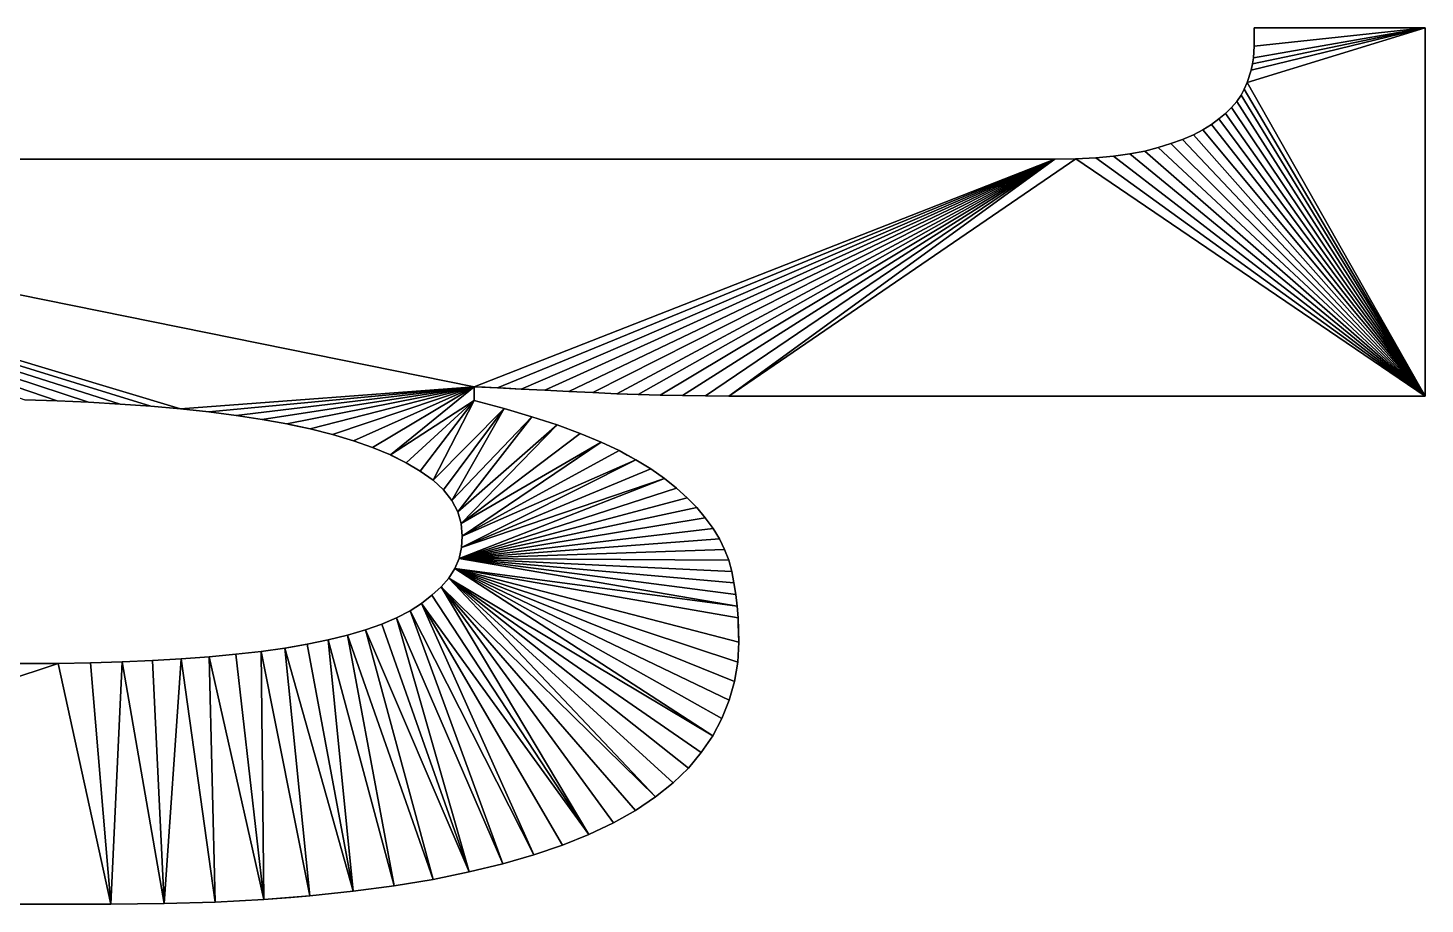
# Model space of a CAD drawing. Header units: inches. Extents: x 62 to 1153, y 3 to 780.
# Drawn here: x 408.739 to 412.99, y 222.692 to 225.358 of the extents above; entities that cross this region are included whole.
import ezdxf

# ---------------------------------------------------------------- set-up
doc = ezdxf.new("R2010")
doc.units = ezdxf.units.IN
doc.header["$MEASUREMENT"] = 0
doc.layers.add('ConstLine', color=6, linetype='Continuous')

msp = doc.modelspace()

# ---------------------------------------------------------------- linework, layer by layer
at = {"layer": 'ConstLine'}
for points in [[(412.9899, 224.2376, 5), (412.9899, 225.3576, 5), (412.4489, 225.1916, 5)], [(412.4609, 225.2296, 5), (412.4489, 225.1916, 5), (412.9899, 225.3576, 5)], [(412.4649, 225.2486, 5), (412.4609, 225.2296, 5), (412.9899, 225.3576, 5)], [(412.4649, 225.2486, 5), (412.9899, 225.3576, 5), (412.4679, 225.2666, 5)], [(412.4699, 225.3026, 5), (412.4679, 225.2666, 5), (412.9899, 225.3576, 5)], [(412.9899, 225.3576, 5), (412.4699, 225.3576, 5), (412.4699, 225.3026, 5)], [(412.9899, 225.3576, 4), (412.4699, 225.3576, 4), (412.9899, 225.3576, 5)], [(412.4699, 225.3576, 4), (412.4699, 225.3576, 5), (412.9899, 225.3576, 5)], [(412.4699, 225.3576, 4), (412.4699, 225.3026, 4), (412.4699, 225.3026, 5)], [(412.4699, 225.3576, 4), (412.4699, 225.3026, 5), (412.4699, 225.3576, 5)], [(412.9899, 225.3576, 4), (412.9899, 225.3576, 5), (412.9899, 224.2376, 5)], [(412.9899, 225.3576, 4), (412.9899, 224.2376, 5), (412.9899, 224.2376, 4)], [(412.4699, 225.3026, 4), (412.4679, 225.2666, 4), (412.4679, 225.2666, 5)], [(412.4699, 225.3026, 4), (412.4679, 225.2666, 5), (412.4699, 225.3026, 5)], [(412.4649, 225.2486, 4), (412.4609, 225.2296, 4), (412.4609, 225.2296, 5)], [(412.4649, 225.2486, 4), (412.4609, 225.2296, 5), (412.4649, 225.2486, 5)], [(412.4679, 225.2666, 4), (412.4649, 225.2486, 4), (412.4649, 225.2486, 5)], [(412.4679, 225.2666, 4), (412.4649, 225.2486, 5), (412.4679, 225.2666, 5)], [(412.4489, 225.1916, 5), (412.4399, 225.1716, 5), (412.9899, 224.2376, 5)], [(412.4489, 225.1916, 4), (412.4399, 225.1716, 4), (412.4399, 225.1716, 5)], [(412.4489, 225.1916, 4), (412.4399, 225.1716, 5), (412.4489, 225.1916, 5)], [(412.4609, 225.2296, 4), (412.4489, 225.1916, 4), (412.4489, 225.1916, 5)], [(412.4609, 225.2296, 4), (412.4489, 225.1916, 5), (412.4609, 225.2296, 5)], [(412.4299, 225.1526, 5), (412.4169, 225.1336, 5), (412.9899, 224.2376, 5)], [(412.4299, 225.1526, 4), (412.4169, 225.1336, 4), (412.4169, 225.1336, 5)], [(412.4299, 225.1526, 4), (412.4169, 225.1336, 5), (412.4299, 225.1526, 5)], [(412.4299, 225.1526, 5), (412.9899, 224.2376, 5), (412.4399, 225.1716, 5)], [(412.4399, 225.1716, 4), (412.4299, 225.1526, 4), (412.4299, 225.1526, 5)], [(412.4399, 225.1716, 4), (412.4299, 225.1526, 5), (412.4399, 225.1716, 5)], [(412.3829, 225.0976, 5), (412.9899, 224.2376, 5), (412.4009, 225.1156, 5)], [(412.4009, 225.1156, 4), (412.3829, 225.0976, 4), (412.3829, 225.0976, 5)], [(412.4009, 225.1156, 4), (412.3829, 225.0976, 5), (412.4009, 225.1156, 5)], [(412.4009, 225.1156, 5), (412.9899, 224.2376, 5), (412.4169, 225.1336, 5)], [(412.4169, 225.1336, 4), (412.4009, 225.1156, 4), (412.4009, 225.1156, 5)], [(412.4169, 225.1336, 4), (412.4009, 225.1156, 5), (412.4169, 225.1336, 5)], [(412.3399, 225.0636, 5), (412.9899, 224.2376, 5), (412.3629, 225.0806, 5)], [(412.3629, 225.0806, 4), (412.3399, 225.0636, 4), (412.3399, 225.0636, 5)], [(412.3629, 225.0806, 4), (412.3399, 225.0636, 5), (412.3629, 225.0806, 5)], [(412.3829, 225.0976, 5), (412.3629, 225.0806, 5), (412.9899, 224.2376, 5)], [(412.3829, 225.0976, 4), (412.3629, 225.0806, 4), (412.3629, 225.0806, 5)], [(412.3829, 225.0976, 4), (412.3629, 225.0806, 5), (412.3829, 225.0976, 5)], [(412.2849, 225.0326, 5), (412.2519, 225.0186, 5), (412.9899, 224.2376, 5)], [(412.2849, 225.0326, 4), (412.2519, 225.0186, 4), (412.2519, 225.0186, 5)], [(412.2849, 225.0326, 4), (412.2519, 225.0186, 5), (412.2849, 225.0326, 5)], [(412.3139, 225.0476, 5), (412.2849, 225.0326, 5), (412.9899, 224.2376, 5)], [(412.3139, 225.0476, 4), (412.2849, 225.0326, 4), (412.2849, 225.0326, 5)], [(412.3139, 225.0476, 4), (412.2849, 225.0326, 5), (412.3139, 225.0476, 5)], [(412.3139, 225.0476, 5), (412.9899, 224.2376, 5), (412.3399, 225.0636, 5)], [(412.3399, 225.0636, 4), (412.3139, 225.0476, 4), (412.3139, 225.0476, 5)], [(412.3399, 225.0636, 4), (412.3139, 225.0476, 5), (412.3399, 225.0636, 5)], [(412.1369, 224.9826, 5), (412.0919, 224.9746, 5), (412.9899, 224.2376, 5)], [(412.1369, 224.9826, 4), (412.0919, 224.9746, 4), (412.0919, 224.9746, 5)], [(412.1369, 224.9826, 4), (412.0919, 224.9746, 5), (412.1369, 224.9826, 5)], [(412.1779, 224.9936, 5), (412.1369, 224.9826, 5), (412.9899, 224.2376, 5)], [(412.1779, 224.9936, 4), (412.1369, 224.9826, 4), (412.1369, 224.9826, 5)], [(412.1779, 224.9936, 4), (412.1369, 224.9826, 5), (412.1779, 224.9936, 5)], [(412.2169, 225.0056, 5), (412.1779, 224.9936, 5), (412.9899, 224.2376, 5)], [(412.2169, 225.0056, 4), (412.1779, 224.9936, 4), (412.1779, 224.9936, 5)], [(412.2169, 225.0056, 4), (412.1779, 224.9936, 5), (412.2169, 225.0056, 5)], [(412.2519, 225.0186, 5), (412.2169, 225.0056, 5), (412.9899, 224.2376, 5)], [(412.2519, 225.0186, 4), (412.2169, 225.0056, 4), (412.2169, 225.0056, 5)], [(412.2519, 225.0186, 4), (412.2169, 225.0056, 5), (412.2519, 225.0186, 5)], [(406.6749, 224.9586, 5), (410.0969, 224.2656, 5), (411.8639, 224.9586, 5)], [(409.1129, 224.2066, 5), (409.2039, 224.1986, 5), (406.6749, 224.9586, 5)], [(409.0199, 224.2126, 5), (409.1129, 224.2066, 5), (406.6749, 224.9586, 5)], [(410.0969, 224.2656, 5), (406.6749, 224.9586, 5), (409.2039, 224.1986, 5)], [(409.0199, 224.2126, 5), (406.6749, 224.9586, 5), (408.9239, 224.2186, 5)], [(408.8279, 224.2226, 5), (408.9239, 224.2186, 5), (406.6749, 224.9586, 5)], [(408.7299, 224.2256, 5), (408.8279, 224.2226, 5), (406.6749, 224.9586, 5)], [(411.8639, 224.9586, 4), (406.6749, 224.9586, 4), (411.8639, 224.9586, 5)], [(406.6749, 224.9586, 4), (406.6749, 224.9586, 5), (411.8639, 224.9586, 5)], [(410.1679, 224.2626, 5), (411.8639, 224.9586, 5), (410.0969, 224.2656, 5)], [(410.1679, 224.2626, 5), (410.2399, 224.2586, 5), (411.8639, 224.9586, 5)], [(410.2399, 224.2586, 5), (410.3119, 224.2556, 5), (411.8639, 224.9586, 5)], [(410.3119, 224.2556, 5), (410.3849, 224.2516, 5), (411.8639, 224.9586, 5)], [(410.3849, 224.2516, 5), (410.4579, 224.2486, 5), (411.8639, 224.9586, 5)], [(410.4579, 224.2486, 5), (410.5309, 224.2446, 5), (411.8639, 224.9586, 5)], [(410.5309, 224.2446, 5), (410.5959, 224.2426, 5), (411.8639, 224.9586, 5)], [(410.5959, 224.2426, 5), (410.6629, 224.2406, 5), (411.8639, 224.9586, 5)], [(410.6629, 224.2406, 5), (410.7309, 224.2396, 5), (411.8639, 224.9586, 5)], [(410.7309, 224.2396, 5), (410.8009, 224.2386, 5), (411.8639, 224.9586, 5)], [(410.8009, 224.2386, 5), (410.8719, 224.2376, 5), (411.8639, 224.9586, 5)], [(410.8719, 224.2376, 5), (412.9899, 224.2376, 5), (411.9279, 224.9596, 5)], [(411.9279, 224.9596, 5), (411.8639, 224.9586, 5), (410.8719, 224.2376, 5)], [(411.9279, 224.9596, 4), (411.8639, 224.9586, 4), (411.8639, 224.9586, 5)], [(411.9279, 224.9596, 4), (411.8639, 224.9586, 5), (411.9279, 224.9596, 5)], [(411.9879, 224.9626, 5), (411.9279, 224.9596, 5), (412.9899, 224.2376, 5)], [(411.9879, 224.9626, 4), (411.9279, 224.9596, 4), (411.9279, 224.9596, 5)], [(411.9879, 224.9626, 4), (411.9279, 224.9596, 5), (411.9879, 224.9626, 5)], [(412.0419, 224.9676, 5), (411.9879, 224.9626, 5), (412.9899, 224.2376, 5)], [(412.0419, 224.9676, 4), (411.9879, 224.9626, 4), (411.9879, 224.9626, 5)], [(412.0419, 224.9676, 4), (411.9879, 224.9626, 5), (412.0419, 224.9676, 5)], [(412.0919, 224.9746, 5), (412.0419, 224.9676, 5), (412.9899, 224.2376, 5)], [(412.0919, 224.9746, 4), (412.0419, 224.9676, 4), (412.0419, 224.9676, 5)], [(412.0919, 224.9746, 4), (412.0419, 224.9676, 5), (412.0919, 224.9746, 5)], [(409.2039, 224.1986, 5), (409.2899, 224.1896, 5), (410.0969, 224.2656, 5)], [(409.2899, 224.1896, 5), (409.3729, 224.1786, 5), (410.0969, 224.2656, 5)], [(409.3729, 224.1786, 5), (409.4519, 224.1666, 5), (410.0969, 224.2656, 5)], [(409.4519, 224.1666, 5), (409.5269, 224.1526, 5), (410.0969, 224.2656, 5)], [(409.5269, 224.1526, 5), (409.5979, 224.1376, 5), (410.0969, 224.2656, 5)], [(409.5979, 224.1376, 5), (409.6659, 224.1206, 5), (410.0969, 224.2656, 5)], [(409.6659, 224.1206, 5), (409.7299, 224.1016, 5), (410.0969, 224.2656, 5)], [(409.7299, 224.1016, 5), (409.7879, 224.0806, 5), (410.0969, 224.2656, 5)], [(409.7879, 224.0806, 5), (409.8419, 224.0586, 5), (410.0969, 224.2656, 5)], [(410.0969, 224.2236, 5), (410.0969, 224.2656, 5), (409.8419, 224.0586, 5)], [(410.0969, 224.2656, 4), (410.1305, 224.2642, 4), (410.0969, 224.2656, 5)], [(410.1679, 224.2626, 5), (410.0969, 224.2656, 5), (410.1305, 224.2642, 4)], [(410.0969, 224.2656, 4), (410.0969, 224.2656, 5), (410.0969, 224.2236, 4)], [(410.0969, 224.2656, 5), (410.0969, 224.2236, 5), (410.0969, 224.2236, 4)], [(410.1679, 224.2626, 4), (410.1679, 224.2626, 5), (410.1305, 224.2642, 4)], [(410.1679, 224.2626, 5), (410.1925, 224.2613, 4), (410.2399, 224.2586, 5)], [(410.1679, 224.2626, 5), (410.1679, 224.2626, 4), (410.1925, 224.2613, 4)], [(410.2399, 224.2586, 4), (410.2399, 224.2586, 5), (410.1925, 224.2613, 4)], [(410.3119, 224.2556, 4), (410.3119, 224.2556, 5), (410.2399, 224.2586, 5)], [(410.3119, 224.2556, 4), (410.2399, 224.2586, 5), (410.2399, 224.2586, 4)], [(408.8279, 224.2226, 4), (408.8279, 224.2226, 5), (408.7299, 224.2256, 5)], [(408.8279, 224.2226, 4), (408.7299, 224.2256, 5), (408.7299, 224.2256, 4)], [(408.9239, 224.2186, 4), (408.9239, 224.2186, 5), (408.8279, 224.2226, 5)], [(408.9239, 224.2186, 4), (408.8279, 224.2226, 5), (408.8279, 224.2226, 4)], [(409.0199, 224.2126, 4), (409.0199, 224.2126, 5), (408.9239, 224.2186, 5)], [(409.0199, 224.2126, 4), (408.9239, 224.2186, 5), (408.9239, 224.2186, 4)], [(409.8899, 224.0346, 5), (410.0969, 224.2236, 5), (409.8419, 224.0586, 5)], [(409.8899, 224.0346, 5), (409.9329, 224.0086, 5), (410.0969, 224.2236, 5)], [(409.9329, 224.0086, 5), (409.9719, 223.9816, 5), (410.0969, 224.2236, 5)], [(410.0969, 224.2236, 5), (409.9719, 223.9816, 5), (410.1879, 224.1996, 5)], [(410.1879, 224.1996, 4), (410.0969, 224.2236, 4), (410.0969, 224.2236, 5)], [(410.1879, 224.1996, 4), (410.0969, 224.2236, 5), (410.1879, 224.1996, 5)], [(410.3849, 224.2516, 4), (410.3849, 224.2516, 5), (410.3119, 224.2556, 5)], [(410.3849, 224.2516, 4), (410.3119, 224.2556, 5), (410.3119, 224.2556, 4)], [(410.4579, 224.2486, 4), (410.4579, 224.2486, 5), (410.3849, 224.2516, 5)], [(410.4579, 224.2486, 4), (410.3849, 224.2516, 5), (410.3849, 224.2516, 4)], [(410.5309, 224.2446, 4), (410.5309, 224.2446, 5), (410.4579, 224.2486, 5)], [(410.5309, 224.2446, 4), (410.4579, 224.2486, 5), (410.4579, 224.2486, 4)], [(410.5309, 224.2446, 4), (410.5629, 224.2436, 4), (410.5309, 224.2446, 5)], [(410.5959, 224.2426, 5), (410.5309, 224.2446, 5), (410.5629, 224.2436, 4)], [(410.5959, 224.2426, 4), (410.5959, 224.2426, 5), (410.5629, 224.2436, 4)], [(410.6629, 224.2406, 4), (410.6629, 224.2406, 5), (410.5959, 224.2426, 5)], [(410.6629, 224.2406, 4), (410.5959, 224.2426, 5), (410.5959, 224.2426, 4)], [(410.7309, 224.2396, 4), (410.7309, 224.2396, 5), (410.6629, 224.2406, 5)], [(410.7309, 224.2396, 4), (410.6629, 224.2406, 5), (410.6629, 224.2406, 4)], [(410.8009, 224.2386, 4), (410.8009, 224.2386, 5), (410.7309, 224.2396, 5)], [(410.8009, 224.2386, 4), (410.7309, 224.2396, 5), (410.7309, 224.2396, 4)], [(410.8719, 224.2376, 4), (410.8719, 224.2376, 5), (410.8009, 224.2386, 5)], [(410.8719, 224.2376, 4), (410.8009, 224.2386, 5), (410.8009, 224.2386, 4)], [(410.8719, 224.2376, 4), (412.9899, 224.2376, 4), (410.8719, 224.2376, 5)], [(412.9899, 224.2376, 5), (410.8719, 224.2376, 5), (412.9899, 224.2376, 4)], [(409.1129, 224.2066, 4), (409.1129, 224.2066, 5), (409.0199, 224.2126, 5)], [(409.1129, 224.2066, 4), (409.0199, 224.2126, 5), (409.0199, 224.2126, 4)], [(409.2039, 224.1986, 4), (409.2039, 224.1986, 5), (409.1129, 224.2066, 5)], [(409.2039, 224.1986, 4), (409.1129, 224.2066, 5), (409.1129, 224.2066, 4)], [(409.2899, 224.1896, 4), (409.2899, 224.1896, 5), (409.2039, 224.1986, 5)], [(409.2899, 224.1896, 4), (409.2039, 224.1986, 5), (409.2039, 224.1986, 4)], [(409.3729, 224.1786, 4), (409.3729, 224.1786, 5), (409.2899, 224.1896, 5)], [(409.3729, 224.1786, 4), (409.2899, 224.1896, 5), (409.2899, 224.1896, 4)], [(409.4519, 224.1666, 4), (409.4519, 224.1666, 5), (409.3729, 224.1786, 5)], [(409.4519, 224.1666, 4), (409.3729, 224.1786, 5), (409.3729, 224.1786, 4)], [(409.9719, 223.9816, 5), (410.0039, 223.9516, 5), (410.1879, 224.1996, 5)], [(410.0039, 223.9516, 5), (410.0289, 223.9196, 5), (410.1879, 224.1996, 5)], [(410.2719, 224.1746, 5), (410.1879, 224.1996, 5), (410.0289, 223.9196, 5)], [(410.0289, 223.9196, 5), (410.0469, 223.8856, 5), (410.2719, 224.1746, 5)], [(410.3499, 224.1496, 5), (410.2719, 224.1746, 5), (410.0469, 223.8856, 5)], [(410.2719, 224.1746, 4), (410.1879, 224.1996, 4), (410.1879, 224.1996, 5)], [(410.2719, 224.1746, 4), (410.1879, 224.1996, 5), (410.2719, 224.1746, 5)], [(410.3499, 224.1496, 4), (410.2719, 224.1746, 4), (410.2719, 224.1746, 5)], [(410.3499, 224.1496, 4), (410.2719, 224.1746, 5), (410.3499, 224.1496, 5)], [(409.5269, 224.1526, 4), (409.5269, 224.1526, 5), (409.4519, 224.1666, 5)], [(409.5269, 224.1526, 4), (409.4519, 224.1666, 5), (409.4519, 224.1666, 4)], [(409.5269, 224.1526, 4), (409.5389, 224.1501, 4), (409.5269, 224.1526, 5)], [(409.5979, 224.1376, 5), (409.5269, 224.1526, 5), (409.5389, 224.1501, 4)], [(409.5979, 224.1376, 4), (409.5979, 224.1376, 5), (409.5389, 224.1501, 4)], [(409.6659, 224.1206, 4), (409.6659, 224.1206, 5), (409.5979, 224.1376, 5)], [(409.6659, 224.1206, 4), (409.5979, 224.1376, 5), (409.5979, 224.1376, 4)], [(410.0469, 223.8856, 5), (410.0569, 223.8496, 5), (410.3499, 224.1496, 5)], [(410.4199, 224.1236, 5), (410.3499, 224.1496, 5), (410.0569, 223.8496, 5)], [(410.4199, 224.1236, 4), (410.3499, 224.1496, 4), (410.3499, 224.1496, 5)], [(410.4199, 224.1236, 4), (410.3499, 224.1496, 5), (410.4199, 224.1236, 5)], [(409.7299, 224.1016, 4), (409.7299, 224.1016, 5), (409.6659, 224.1206, 5)], [(409.7299, 224.1016, 4), (409.6659, 224.1206, 5), (409.6659, 224.1206, 4)], [(409.7879, 224.0806, 4), (409.7879, 224.0806, 5), (409.7299, 224.1016, 5)], [(409.7879, 224.0806, 4), (409.7299, 224.1016, 5), (409.7299, 224.1016, 4)], [(410.4829, 224.0976, 5), (410.4199, 224.1236, 5), (410.0569, 223.8496, 5)], [(410.0569, 223.8496, 5), (410.0609, 223.8116, 5), (410.4829, 224.0976, 5)], [(410.5379, 224.0716, 5), (410.4829, 224.0976, 5), (410.0609, 223.8116, 5)], [(410.4829, 224.0976, 4), (410.4199, 224.1236, 4), (410.4199, 224.1236, 5)], [(410.4829, 224.0976, 4), (410.4199, 224.1236, 5), (410.4829, 224.0976, 5)], [(410.5379, 224.0716, 4), (410.4829, 224.0976, 4), (410.4829, 224.0976, 5)], [(410.5379, 224.0716, 4), (410.4829, 224.0976, 5), (410.5379, 224.0716, 5)], [(409.8419, 224.0586, 4), (409.8419, 224.0586, 5), (409.7879, 224.0806, 5)], [(409.8419, 224.0586, 4), (409.7879, 224.0806, 5), (409.7879, 224.0806, 4)], [(409.8419, 224.0586, 4), (409.8459, 224.0566, 4), (409.8419, 224.0586, 5)], [(409.8899, 224.0346, 5), (409.8419, 224.0586, 5), (409.8459, 224.0566, 4)], [(409.8899, 224.0346, 4), (409.8899, 224.0346, 5), (409.8459, 224.0566, 4)], [(410.5889, 224.0436, 5), (410.5379, 224.0716, 5), (410.0609, 223.8116, 5)], [(410.5379, 224.0716, 4), (410.5379, 224.0716, 5), (410.5629, 224.0579, 4)], [(410.5889, 224.0436, 5), (410.5629, 224.0579, 4), (410.5379, 224.0716, 5)], [(410.5889, 224.0436, 4), (410.5629, 224.0579, 4), (410.5889, 224.0436, 5)], [(410.5652, 224.0566, 4), (410.5629, 224.0579, 4), (410.5889, 224.0436, 4)], [(410.5629, 224.0579, 4), (410.5652, 224.0566, 4), (410.5889, 224.0436, 4)], [(409.9329, 224.0086, 4), (409.9329, 224.0086, 5), (409.8899, 224.0346, 5)], [(409.9329, 224.0086, 4), (409.8899, 224.0346, 5), (409.8899, 224.0346, 4)], [(409.9719, 223.9816, 4), (409.9719, 223.9816, 5), (409.9329, 224.0086, 5)], [(409.9719, 223.9816, 4), (409.9329, 224.0086, 5), (409.9329, 224.0086, 4)], [(410.6339, 224.0156, 5), (410.5889, 224.0436, 5), (410.0579, 223.7766, 5)], [(410.0609, 223.8116, 5), (410.0579, 223.7766, 5), (410.5889, 224.0436, 5)], [(410.6759, 223.9866, 5), (410.6339, 224.0156, 5), (410.0579, 223.7766, 5)], [(410.6339, 224.0156, 5), (410.6339, 224.0156, 4), (410.5889, 224.0436, 5)], [(410.6339, 224.0156, 4), (410.5889, 224.0436, 4), (410.5889, 224.0436, 5)], [(410.6759, 223.9866, 4), (410.6339, 224.0156, 5), (410.6759, 223.9866, 5)], [(410.6339, 224.0156, 5), (410.6759, 223.9866, 4), (410.6339, 224.0156, 4)], [(410.0039, 223.9516, 4), (410.0039, 223.9516, 5), (409.9719, 223.9816, 5)], [(410.0039, 223.9516, 4), (409.9719, 223.9816, 5), (409.9719, 223.9816, 4)], [(410.7129, 223.9576, 5), (410.6759, 223.9866, 5), (410.0509, 223.7436, 5)], [(410.0579, 223.7766, 5), (410.0509, 223.7436, 5), (410.6759, 223.9866, 5)], [(410.6759, 223.9866, 5), (410.7129, 223.9576, 5), (410.6759, 223.9866, 4)], [(410.7129, 223.9576, 5), (410.7129, 223.9576, 4), (410.6759, 223.9866, 4)], [(410.0039, 223.9516, 4), (410.0289, 223.9196, 4), (410.0289, 223.9196, 5)], [(410.0039, 223.9516, 4), (410.0289, 223.9196, 5), (410.0039, 223.9516, 5)], [(410.0289, 223.9196, 4), (410.0469, 223.8856, 4), (410.0469, 223.8856, 5)], [(410.0289, 223.9196, 4), (410.0469, 223.8856, 5), (410.0289, 223.9196, 5)], [(410.7449, 223.9276, 5), (410.7129, 223.9576, 5), (410.0509, 223.7436, 5)], [(410.7739, 223.8986, 5), (410.7449, 223.9276, 5), (410.0509, 223.7436, 5)], [(410.7449, 223.9276, 5), (410.7129, 223.9576, 4), (410.7129, 223.9576, 5)], [(410.7449, 223.9276, 4), (410.7129, 223.9576, 4), (410.7449, 223.9276, 5)], [(410.7449, 223.9276, 5), (410.7739, 223.8986, 5), (410.7739, 223.8986, 4)], [(410.7449, 223.9276, 5), (410.7739, 223.8986, 4), (410.7449, 223.9276, 4)], [(410.0509, 223.8712, 4), (410.0569, 223.8496, 5), (410.0469, 223.8856, 5)], [(410.0469, 223.8856, 4), (410.0509, 223.8712, 4), (410.0469, 223.8856, 5)], [(410.7999, 223.8666, 5), (410.7739, 223.8986, 5), (410.0509, 223.7436, 5)], [(410.7999, 223.8666, 5), (410.7999, 223.8666, 4), (410.7739, 223.8986, 5)], [(410.7739, 223.8986, 4), (410.7739, 223.8986, 5), (410.7999, 223.8666, 4)], [(410.0509, 223.8712, 4), (410.0569, 223.8496, 4), (410.0569, 223.8496, 5)], [(410.8239, 223.8346, 5), (410.7999, 223.8666, 5), (410.0509, 223.7436, 5)], [(410.8429, 223.8026, 5), (410.8239, 223.8346, 5), (410.0509, 223.7436, 5)], [(410.0569, 223.8496, 4), (410.0609, 223.8116, 4), (410.0609, 223.8116, 5)], [(410.0569, 223.8496, 4), (410.0609, 223.8116, 5), (410.0569, 223.8496, 5)], [(410.7999, 223.8666, 4), (410.7999, 223.8666, 5), (410.8239, 223.8346, 5)], [(410.7999, 223.8666, 4), (410.8239, 223.8346, 5), (410.8239, 223.8346, 4)], [(410.8429, 223.8026, 5), (410.8429, 223.8026, 4), (410.8239, 223.8346, 5)], [(410.8239, 223.8346, 4), (410.8239, 223.8346, 5), (410.8429, 223.8026, 4)], [(410.8589, 223.7706, 5), (410.8429, 223.8026, 5), (410.0509, 223.7436, 5)], [(410.0609, 223.8116, 4), (410.0579, 223.7766, 4), (410.0579, 223.7766, 5)], [(410.0609, 223.8116, 4), (410.0579, 223.7766, 5), (410.0609, 223.8116, 5)], [(410.8589, 223.7706, 5), (410.8439, 223.8006, 4), (410.8429, 223.8026, 5)], [(410.8429, 223.8026, 4), (410.8429, 223.8026, 5), (410.8439, 223.8006, 4)], [(410.8439, 223.8006, 4), (410.8589, 223.7706, 5), (410.8589, 223.7706, 4)], [(410.0579, 223.7766, 4), (410.0509, 223.7436, 4), (410.0509, 223.7436, 5)], [(410.0579, 223.7766, 4), (410.0509, 223.7436, 5), (410.0579, 223.7766, 5)], [(410.8719, 223.7376, 5), (410.8589, 223.7706, 5), (410.0509, 223.7436, 5)], [(410.8719, 223.7376, 4), (410.8589, 223.7706, 4), (410.8719, 223.7376, 5)], [(410.8589, 223.7706, 5), (410.8719, 223.7376, 5), (410.8589, 223.7706, 4)], [(410.0199, 223.6836, 5), (410.8229, 223.2036, 5), (410.0379, 223.7126, 5)], [(410.0379, 223.7126, 4), (410.0199, 223.6836, 4), (410.0199, 223.6836, 5)], [(410.0379, 223.7126, 4), (410.0199, 223.6836, 5), (410.0379, 223.7126, 5)], [(410.0509, 223.7436, 5), (410.0379, 223.7126, 5), (410.8969, 223.5986, 5)], [(410.0509, 223.7436, 4), (410.0379, 223.7126, 4), (410.0379, 223.7126, 5)], [(410.0509, 223.7436, 4), (410.0379, 223.7126, 5), (410.0509, 223.7436, 5)], [(410.8509, 223.2566, 5), (410.0379, 223.7126, 5), (410.8229, 223.2036, 5)], [(410.8729, 223.3116, 5), (410.0379, 223.7126, 5), (410.8509, 223.2566, 5)], [(410.8889, 223.3686, 5), (410.0379, 223.7126, 5), (410.8729, 223.3116, 5)], [(410.8989, 223.4276, 5), (410.0379, 223.7126, 5), (410.8889, 223.3686, 5)], [(410.8989, 223.4276, 5), (410.9019, 223.4886, 5), (410.0379, 223.7126, 5)], [(410.8999, 223.5626, 5), (410.8969, 223.5986, 5), (410.0379, 223.7126, 5)], [(410.9019, 223.4886, 5), (410.8999, 223.5626, 5), (410.0379, 223.7126, 5)], [(410.8929, 223.6336, 5), (410.8869, 223.6696, 5), (410.0509, 223.7436, 5)], [(410.8869, 223.6696, 5), (410.8809, 223.7036, 5), (410.0509, 223.7436, 5)], [(410.8969, 223.5986, 5), (410.8929, 223.6336, 5), (410.0509, 223.7436, 5)], [(410.8809, 223.7036, 5), (410.8719, 223.7376, 5), (410.0509, 223.7436, 5)], [(410.8809, 223.7036, 5), (410.8809, 223.7036, 4), (410.8719, 223.7376, 5)], [(410.8719, 223.7376, 4), (410.8719, 223.7376, 5), (410.8809, 223.7036, 4)], [(410.0199, 223.6836, 5), (409.9969, 223.6566, 5), (410.6489, 223.0176, 5)], [(410.0199, 223.6836, 4), (409.9969, 223.6566, 4), (409.9969, 223.6566, 5)], [(410.0199, 223.6836, 4), (409.9969, 223.6566, 5), (410.0199, 223.6836, 5)], [(410.7019, 223.0606, 5), (410.0199, 223.6836, 5), (410.6489, 223.0176, 5)], [(410.7489, 223.1056, 5), (410.0199, 223.6836, 5), (410.7019, 223.0606, 5)], [(410.7879, 223.1526, 5), (410.0199, 223.6836, 5), (410.7489, 223.1056, 5)], [(410.8229, 223.2036, 5), (410.0199, 223.6836, 5), (410.7879, 223.1526, 5)], [(410.8869, 223.6696, 4), (410.8809, 223.7036, 4), (410.8869, 223.6696, 5)], [(410.8809, 223.7036, 5), (410.8869, 223.6696, 5), (410.8809, 223.7036, 4)], [(410.8929, 223.6336, 5), (410.8929, 223.6336, 4), (410.8869, 223.6696, 5)], [(410.8869, 223.6696, 4), (410.8869, 223.6696, 5), (410.8929, 223.6336, 4)], [(409.9679, 223.6316, 5), (409.9369, 223.6066, 5), (410.4459, 222.9036, 5)], [(409.9679, 223.6316, 4), (409.9369, 223.6066, 4), (409.9369, 223.6066, 5)], [(409.9679, 223.6316, 4), (409.9369, 223.6066, 5), (409.9679, 223.6316, 5)], [(409.9969, 223.6566, 5), (409.9679, 223.6316, 5), (410.4459, 222.9036, 5)], [(409.9969, 223.6566, 4), (409.9679, 223.6316, 4), (409.9679, 223.6316, 5)], [(409.9969, 223.6566, 4), (409.9679, 223.6316, 5), (409.9969, 223.6566, 5)], [(410.4459, 222.9036, 5), (410.5209, 222.9386, 5), (409.9969, 223.6566, 5)], [(410.5209, 222.9386, 5), (410.5879, 222.9766, 5), (409.9969, 223.6566, 5)], [(410.5879, 222.9766, 5), (410.6489, 223.0176, 5), (409.9969, 223.6566, 5)], [(410.8929, 223.6336, 5), (410.8969, 223.5986, 5), (410.8929, 223.6336, 4)], [(410.8929, 223.6336, 4), (410.8969, 223.5986, 5), (410.8969, 223.5986, 4)], [(409.9019, 223.5836, 5), (409.8609, 223.5626, 5), (410.1839, 222.8136, 5)], [(409.9019, 223.5836, 4), (409.8609, 223.5626, 4), (409.8609, 223.5626, 5)], [(409.9019, 223.5836, 4), (409.8609, 223.5626, 5), (409.9019, 223.5836, 5)], [(409.9369, 223.6066, 5), (409.9019, 223.5836, 5), (410.2789, 222.8416, 5)], [(409.9369, 223.6066, 4), (409.9019, 223.5836, 4), (409.9019, 223.5836, 5)], [(409.9369, 223.6066, 4), (409.9019, 223.5836, 5), (409.9369, 223.6066, 5)], [(410.1839, 222.8136, 5), (410.2789, 222.8416, 5), (409.9019, 223.5836, 5)], [(410.2789, 222.8416, 5), (410.3659, 222.8706, 5), (409.9369, 223.6066, 5)], [(410.3659, 222.8706, 5), (410.4459, 222.9036, 5), (409.9369, 223.6066, 5)], [(410.8969, 223.5986, 5), (410.8999, 223.5626, 5), (410.8999, 223.5626, 4)], [(410.8969, 223.5986, 4), (410.8969, 223.5986, 5), (410.8999, 223.5626, 4)], [(409.8159, 223.5436, 5), (409.7659, 223.5256, 5), (410.0819, 222.7896, 5)], [(409.8159, 223.5436, 4), (409.7659, 223.5256, 4), (409.7659, 223.5256, 5)], [(409.8159, 223.5436, 4), (409.7659, 223.5256, 5), (409.8159, 223.5436, 5)], [(409.8609, 223.5626, 5), (409.8159, 223.5436, 5), (410.0819, 222.7896, 5)], [(409.8182, 223.5446, 4), (409.8159, 223.5436, 5), (409.8609, 223.5626, 5)], [(409.8182, 223.5446, 4), (409.8159, 223.5436, 4), (409.8159, 223.5436, 5)], [(409.8609, 223.5626, 4), (409.8182, 223.5446, 4), (409.8609, 223.5626, 5)], [(410.0819, 222.7896, 5), (410.1839, 222.8136, 5), (409.8609, 223.5626, 5)], [(410.8999, 223.5626, 5), (410.9003, 223.5446, 4), (410.8999, 223.5626, 4)], [(410.8999, 223.5626, 5), (410.9019, 223.4886, 5), (410.9003, 223.5446, 4)], [(410.9019, 223.4886, 4), (410.9003, 223.5446, 4), (410.9019, 223.4886, 5)], [(409.6529, 223.4956, 5), (409.5889, 223.4826, 5), (409.7289, 222.7306, 5)], [(409.6529, 223.4956, 4), (409.5889, 223.4826, 4), (409.5889, 223.4826, 5)], [(409.6529, 223.4956, 4), (409.5889, 223.4826, 5), (409.6529, 223.4956, 5)], [(409.7119, 223.5096, 5), (409.6529, 223.4956, 5), (409.8539, 222.7476, 5)], [(409.7119, 223.5096, 4), (409.6529, 223.4956, 4), (409.6529, 223.4956, 5)], [(409.7119, 223.5096, 4), (409.6529, 223.4956, 5), (409.7119, 223.5096, 5)], [(409.7289, 222.7306, 5), (409.8539, 222.7476, 5), (409.6529, 223.4956, 5)], [(409.7659, 223.5256, 5), (409.7119, 223.5096, 5), (409.9719, 222.7666, 5)], [(409.7659, 223.5256, 4), (409.7119, 223.5096, 4), (409.7119, 223.5096, 5)], [(409.7659, 223.5256, 4), (409.7119, 223.5096, 5), (409.7659, 223.5256, 5)], [(409.8539, 222.7476, 5), (409.9719, 222.7666, 5), (409.7119, 223.5096, 5)], [(409.9719, 222.7666, 5), (410.0819, 222.7896, 5), (409.7659, 223.5256, 5)], [(409.3719, 223.4516, 5), (409.2909, 223.4436, 5), (409.4569, 222.7056, 5)], [(409.3719, 223.4516, 4), (409.2909, 223.4436, 4), (409.2909, 223.4436, 5)], [(409.3719, 223.4516, 4), (409.2909, 223.4436, 5), (409.3719, 223.4516, 5)], [(409.4489, 223.4606, 5), (409.3719, 223.4516, 5), (409.4569, 222.7056, 5)], [(409.4489, 223.4606, 4), (409.3719, 223.4516, 4), (409.3719, 223.4516, 5)], [(409.4489, 223.4606, 4), (409.3719, 223.4516, 5), (409.4489, 223.4606, 5)], [(409.5209, 223.4706, 5), (409.4489, 223.4606, 5), (409.5969, 222.7166, 5)], [(409.5209, 223.4706, 4), (409.4489, 223.4606, 4), (409.4489, 223.4606, 5)], [(409.5209, 223.4706, 4), (409.4489, 223.4606, 5), (409.5209, 223.4706, 5)], [(409.4569, 222.7056, 5), (409.5969, 222.7166, 5), (409.4489, 223.4606, 5)], [(409.5889, 223.4826, 5), (409.5209, 223.4706, 5), (409.7289, 222.7306, 5)], [(409.5389, 223.4738, 4), (409.5209, 223.4706, 5), (409.5889, 223.4826, 5)], [(409.5389, 223.4738, 4), (409.5209, 223.4706, 4), (409.5209, 223.4706, 5)], [(409.5969, 222.7166, 5), (409.7289, 222.7306, 5), (409.5209, 223.4706, 5)], [(409.5889, 223.4826, 4), (409.5389, 223.4738, 4), (409.5889, 223.4826, 5)], [(410.9019, 223.4886, 4), (410.9019, 223.4886, 5), (410.8989, 223.4276, 5)], [(410.9019, 223.4886, 4), (410.8989, 223.4276, 5), (410.8989, 223.4276, 4)], [(408.8309, 223.4236, 5), (405.4709, 223.4236, 5), (406.6209, 222.6916, 5)], [(405.4709, 223.4236, 4), (408.8309, 223.4236, 5), (408.8309, 223.4236, 4)], [(405.4709, 223.4236, 4), (405.4709, 223.4236, 5), (408.8309, 223.4236, 5)], [(406.6209, 222.6916, 5), (408.9919, 222.6916, 5), (408.8309, 223.4236, 5)], [(408.9299, 223.4256, 5), (408.8309, 223.4236, 5), (408.9919, 222.6916, 5)], [(408.9299, 223.4256, 4), (408.8309, 223.4236, 4), (408.8309, 223.4236, 5)], [(408.9299, 223.4256, 4), (408.8309, 223.4236, 5), (408.9299, 223.4256, 5)], [(409.0259, 223.4286, 5), (408.9299, 223.4256, 5), (408.9919, 222.6916, 5)], [(409.0259, 223.4286, 4), (408.9299, 223.4256, 4), (408.9299, 223.4256, 5)], [(409.0259, 223.4286, 4), (408.9299, 223.4256, 5), (409.0259, 223.4286, 5)], [(408.9919, 222.6916, 5), (409.1539, 222.6936, 5), (409.0259, 223.4286, 5)], [(409.1179, 223.4326, 5), (409.0259, 223.4286, 5), (409.1539, 222.6936, 5)], [(409.1179, 223.4326, 4), (409.0259, 223.4286, 4), (409.0259, 223.4286, 5)], [(409.1179, 223.4326, 4), (409.0259, 223.4286, 5), (409.1179, 223.4326, 5)], [(409.2059, 223.4376, 5), (409.1179, 223.4326, 5), (409.1539, 222.6936, 5)], [(409.2059, 223.4376, 4), (409.1179, 223.4326, 4), (409.1179, 223.4326, 5)], [(409.2059, 223.4376, 4), (409.1179, 223.4326, 5), (409.2059, 223.4376, 5)], [(409.1539, 222.6936, 5), (409.3089, 222.6976, 5), (409.2059, 223.4376, 5)], [(409.2909, 223.4436, 5), (409.2059, 223.4376, 5), (409.3089, 222.6976, 5)], [(409.2909, 223.4436, 4), (409.2059, 223.4376, 4), (409.2059, 223.4376, 5)], [(409.2909, 223.4436, 4), (409.2059, 223.4376, 5), (409.2909, 223.4436, 5)], [(409.3089, 222.6976, 5), (409.4569, 222.7056, 5), (409.2909, 223.4436, 5)], [(410.8989, 223.4276, 4), (410.8989, 223.4276, 5), (410.8889, 223.3686, 5)], [(410.8989, 223.4276, 4), (410.8889, 223.3686, 5), (410.8889, 223.3686, 4)], [(410.8889, 223.3686, 4), (410.8889, 223.3686, 5), (410.8729, 223.3116, 5)], [(410.8889, 223.3686, 4), (410.8729, 223.3116, 5), (410.8729, 223.3116, 4)], [(410.8729, 223.3116, 4), (410.8729, 223.3116, 5), (410.8509, 223.2566, 5)], [(410.8729, 223.3116, 4), (410.8509, 223.2566, 5), (410.8509, 223.2566, 4)], [(410.8509, 223.2566, 4), (410.8509, 223.2566, 5), (410.8229, 223.2036, 5)], [(410.8509, 223.2566, 4), (410.8229, 223.2036, 5), (410.8229, 223.2036, 4)], [(410.8229, 223.2036, 4), (410.8229, 223.2036, 5), (410.7879, 223.1526, 5)], [(410.8229, 223.2036, 4), (410.7879, 223.1526, 5), (410.7879, 223.1526, 4)], [(410.7879, 223.1526, 4), (410.7879, 223.1526, 5), (410.7489, 223.1056, 5)], [(410.7879, 223.1526, 4), (410.7489, 223.1056, 5), (410.7489, 223.1056, 4)], [(410.7489, 223.1056, 4), (410.7489, 223.1056, 5), (410.7019, 223.0606, 5)], [(410.7489, 223.1056, 4), (410.7019, 223.0606, 5), (410.7019, 223.0606, 4)], [(410.7019, 223.0606, 4), (410.7019, 223.0606, 5), (410.6489, 223.0176, 5)], [(410.7019, 223.0606, 4), (410.6489, 223.0176, 5), (410.6489, 223.0176, 4)], [(410.6489, 223.0176, 4), (410.6489, 223.0176, 5), (410.5879, 222.9766, 5)], [(410.6489, 223.0176, 4), (410.5879, 222.9766, 5), (410.5879, 222.9766, 4)], [(410.5879, 222.9766, 5), (410.5209, 222.9386, 5), (410.5629, 222.9624, 4)], [(410.5209, 222.9386, 4), (410.5629, 222.9624, 4), (410.5209, 222.9386, 5)], [(410.5879, 222.9766, 4), (410.5879, 222.9766, 5), (410.5629, 222.9624, 4)], [(410.4459, 222.9036, 4), (410.4459, 222.9036, 5), (410.3659, 222.8706, 5)], [(410.4459, 222.9036, 4), (410.3659, 222.8706, 5), (410.3659, 222.8706, 4)], [(410.5209, 222.9386, 4), (410.5209, 222.9386, 5), (410.4459, 222.9036, 5)], [(410.5209, 222.9386, 4), (410.4459, 222.9036, 5), (410.4459, 222.9036, 4)], [(410.3659, 222.8706, 4), (410.3659, 222.8706, 5), (410.2789, 222.8416, 5)], [(410.3659, 222.8706, 4), (410.2789, 222.8416, 5), (410.2789, 222.8416, 4)], [(410.1839, 222.8136, 4), (410.1839, 222.8136, 5), (410.0819, 222.7896, 5)], [(410.1839, 222.8136, 4), (410.0819, 222.7896, 5), (410.0819, 222.7896, 4)], [(410.2789, 222.8416, 4), (410.2789, 222.8416, 5), (410.1839, 222.8136, 5)], [(410.2789, 222.8416, 4), (410.1839, 222.8136, 5), (410.1839, 222.8136, 4)], [(410.0819, 222.7896, 4), (410.0819, 222.7896, 5), (409.9719, 222.7666, 5)], [(410.0819, 222.7896, 4), (409.9719, 222.7666, 5), (409.9719, 222.7666, 4)], [(409.7289, 222.7306, 4), (409.7289, 222.7306, 5), (409.5969, 222.7166, 5)], [(409.7289, 222.7306, 4), (409.5969, 222.7166, 5), (409.5969, 222.7166, 4)], [(409.8539, 222.7476, 4), (409.8539, 222.7476, 5), (409.7289, 222.7306, 5)], [(409.8539, 222.7476, 4), (409.7289, 222.7306, 5), (409.7289, 222.7306, 4)], [(409.9719, 222.7666, 4), (409.9719, 222.7666, 5), (409.8539, 222.7476, 5)], [(409.9719, 222.7666, 4), (409.8539, 222.7476, 5), (409.8539, 222.7476, 4)], [(408.9919, 222.6916, 4), (408.9919, 222.6916, 5), (406.6209, 222.6916, 4)], [(408.9919, 222.6916, 5), (406.6209, 222.6916, 5), (406.6209, 222.6916, 4)], [(409.1539, 222.6936, 4), (409.1539, 222.6936, 5), (408.9919, 222.6916, 5)], [(409.1539, 222.6936, 4), (408.9919, 222.6916, 5), (408.9919, 222.6916, 4)], [(409.3089, 222.6976, 4), (409.3089, 222.6976, 5), (409.1539, 222.6936, 5)], [(409.3089, 222.6976, 4), (409.1539, 222.6936, 5), (409.1539, 222.6936, 4)], [(409.4569, 222.7056, 4), (409.4569, 222.7056, 5), (409.3089, 222.6976, 5)], [(409.4569, 222.7056, 4), (409.3089, 222.6976, 5), (409.3089, 222.6976, 4)], [(409.5969, 222.7166, 5), (409.4569, 222.7056, 5), (409.5389, 222.7121, 4)], [(409.4569, 222.7056, 4), (409.5389, 222.7121, 4), (409.4569, 222.7056, 5)], [(409.5969, 222.7166, 4), (409.5969, 222.7166, 5), (409.5389, 222.7121, 4)]]:
    msp.add_3dface(points, dxfattribs=at)

doc.saveas('drawing.dxf')
